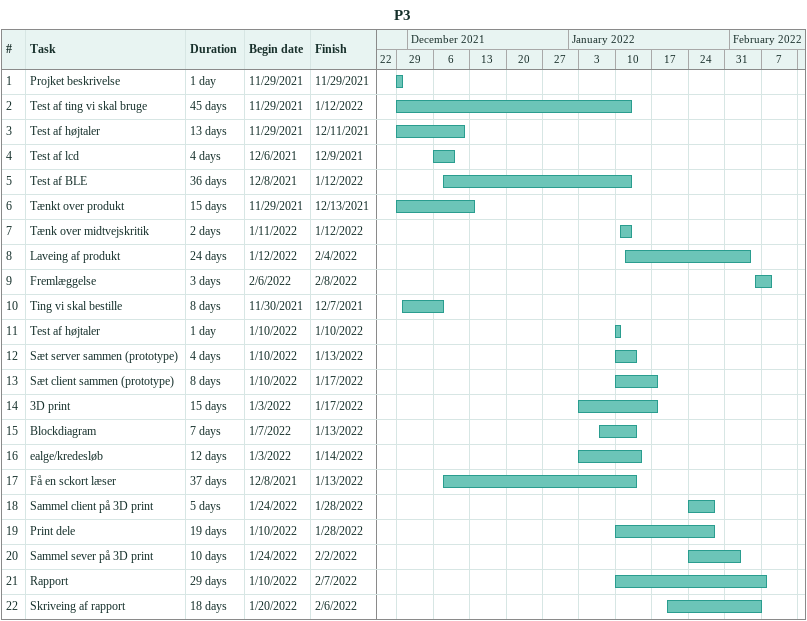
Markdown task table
P3

| ID | Task | Duration | Start | Finish |
|---|---|---|---|---|
| 1 | Projket beskrivelse | 1d | 2021-11-29 | 2021-11-29 |
| 2 | Test af ting vi skal bruge | 45d | 2021-11-29 | 2022-01-12 |
| 3 | Test af højtaler | 13d | 2021-11-29 | 2021-12-11 |
| 4 | Test af lcd | 4d | 2021-12-06 | 2021-12-09 |
| 5 | Test af BLE | 36d | 2021-12-08 | 2022-01-12 |
| 6 | Tænkt over produkt | 15d | 2021-11-29 | 2021-12-13 |
| 7 | Tænk over midtvejskritik | 2d | 2022-01-11 | 2022-01-12 |
| 8 | Laveing af produkt | 24d | 2022-01-12 | 2022-02-04 |
| 9 | Fremlæggelse | 3d | 2022-02-06 | 2022-02-08 |
| 10 | Ting vi skal bestille | 8d | 2021-11-30 | 2021-12-07 |
| 11 | Test af højtaler | 1d | 2022-01-10 | 2022-01-10 |
| 12 | Sæt server sammen (prototype) | 4d | 2022-01-10 | 2022-01-13 |
| 13 | Sæt client sammen (prototype) | 8d | 2022-01-10 | 2022-01-17 |
| 14 | 3D print | 15d | 2022-01-03 | 2022-01-17 |
| 15 | Blockdiagram | 7d | 2022-01-07 | 2022-01-13 |
| 16 | ealge/kredesløb | 12d | 2022-01-03 | 2022-01-14 |
| 17 | Få en sckort læser | 37d | 2021-12-08 | 2022-01-13 |
| 18 | Sammel client på 3D print | 5d | 2022-01-24 | 2022-01-28 |
| 19 | Print dele | 19d | 2022-01-10 | 2022-01-28 |
| 20 | Sammel sever på 3D print | 10d | 2022-01-24 | 2022-02-02 |
| 21 | Rapport | 29d | 2022-01-10 | 2022-02-07 |
| 22 | Skriveing af rapport | 18d | 2022-01-20 | 2022-02-06 |
